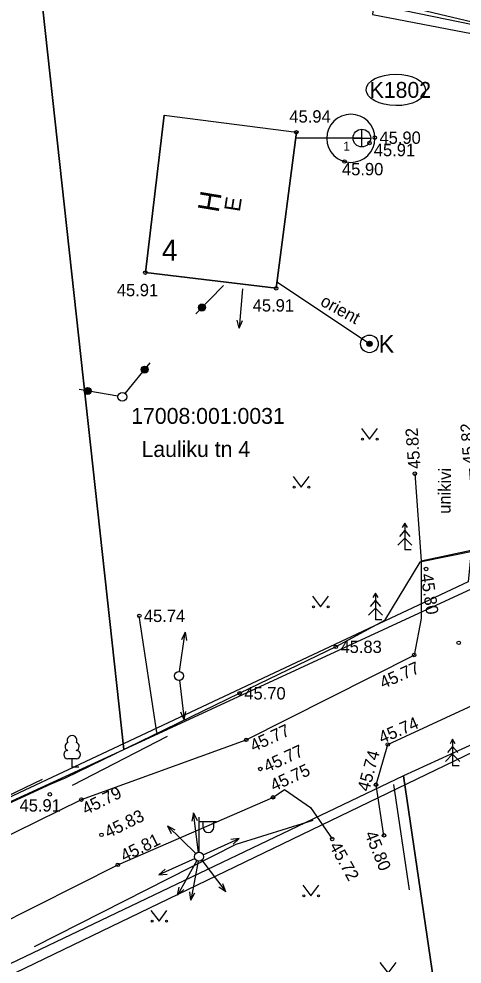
# Model space of a CAD drawing. Extents: x 641765 to 642950, y 6454656 to 6457092.
# Drawn here: x 642522.5 to 642547.6, y 6456447.4 to 6456501 of the extents above; entities that cross this region are included whole.
import ezdxf

# ---------------------------------------------------------------- set-up
doc = ezdxf.new("R2010")
doc.units = 0
for name, color, linetype in [('AED', 7, 'Continuous'), ('HALJASTUS', 7, 'Continuous'), ('HOONE', 7, 'Continuous'), ('KAEVU_NR', 7, 'Continuous'), ('KKAEV', 7, 'Continuous'), ('KORGUS', 7, 'Continuous'), ('KTRASS', 7, 'Continuous'), ('MOOTPIIR', 7, 'Continuous'), ('MPOHULIIN', 7, 'Continuous'), ('PIIR', 7, 'Continuous'), ('POST', 7, 'Continuous'), ('PUU', 7, 'Continuous'), ('SIOHULIIN', 7, 'Continuous'), ('TEE', 7, 'Continuous'), ('TORU_NR', 7, 'Continuous'), ('VKAEV', 7, 'Continuous'), ('VTRASS', 7, 'Continuous')]:
    doc.layers.add(name, color=color, linetype=linetype)

msp = doc.modelspace()

# ---------------------------------------------------------------- linework, layer by layer
at = {"layer": 'AED'}
for p, q in [((642548.43, 6456470.816), (642545.259, 6456470.168)), ((642530.355, 6456460.512), (642529.355, 6456467.134))]:
    msp.add_line(p, q, dxfattribs=at)
for points in [[(642550.806, 6456488.667), (642551.603, 6456494.809), (642552.096, 6456499.005), (642552.071, 6456499.853), (642551.093, 6456500.105), (642544.551, 6456501.662)], [(642545.259, 6456470.168), (642543.255, 6456466.873), (642540.495, 6456465.377)], [(642540.495, 6456465.377), (642535.048, 6456462.74), (642525.148, 6456457.922), (642524.337, 6456457.58), (642515.317, 6456453.432)]]:
    msp.add_lwpolyline(points, dxfattribs=at)
at = {"layer": 'HALJASTUS'}
for p, q in [((642541.938, 6456477.762), (642542.402, 6456477.155)), ((642542.402, 6456477.155), (642542.847, 6456477.762)), ((642538.071, 6456475.031), (642538.535, 6456474.424)), ((642538.535, 6456474.424), (642538.98, 6456475.031)), ((642539.163, 6456468.248), (642539.626, 6456467.642)), ((642539.626, 6456467.642), (642540.072, 6456468.248)), ((642530.943, 6456460.289), (642525.555, 6456457.504)), ((642515.367, 6456453.795), (642523.879, 6456457.876)), ((642543.764, 6456457.573), (642544.647, 6456451.607)), ((642534.844, 6456454.191), (642539.214, 6456455.543)), ((642523.428, 6456448.378), (642534.844, 6456454.191)), ((642538.614, 6456451.861), (642539.078, 6456451.254)), ((642539.078, 6456451.254), (642539.523, 6456451.861)), ((642530.015, 6456450.427), (642530.479, 6456449.821)), ((642530.479, 6456449.821), (642530.924, 6456450.427)), ((642542.993, 6456447.48), (642543.457, 6456446.873)), ((642543.457, 6456446.873), (642543.902, 6456447.48))]:
    msp.add_line(p, q, dxfattribs=at)
for centre in [(642542.001, 6456477.155), (642542.83, 6456477.155), (642538.134, 6456474.424), (642538.962, 6456474.424), (642539.225, 6456467.642), (642540.054, 6456467.642), (642538.677, 6456451.254), (642539.505, 6456451.254), (642530.078, 6456449.821), (642530.906, 6456449.821)]:
    msp.add_circle(centre, 0.055, dxfattribs=at)
at = {"layer": 'HOONE'}
for q in [(642529.701, 6456486.593), (642538.255, 6456494.548)]:
    msp.add_line((642530.771, 6456495.516), q, dxfattribs=at)
msp.add_lwpolyline([(642530.771, 6456495.516), (642538.255, 6456494.548), (642537.11, 6456485.705), (642529.701, 6456486.593)], close=True, dxfattribs=at)
msp.add_lwpolyline([(642529.701, 6456486.593), (642537.11, 6456485.705), (642538.255, 6456494.548)], dxfattribs=at)
at = {"layer": 'KAEVU_NR'}
msp.add_ellipse((642543.893, 6456496.954), major_axis=(1.678, -0.009), ratio=0.531431, dxfattribs=at)
at = {"layer": 'KKAEV'}
for p, q in [((642541.967, 6456493.722), (642541.967, 6456494.722)), ((642541.467, 6456494.222), (642542.467, 6456494.222))]:
    msp.add_line(p, q, dxfattribs=at)
msp.add_lwpolyline([(642541.341, 6456492.843), (642541.607, 6456492.869), (642541.863, 6456492.947), (642542.099, 6456493.073), (642542.306, 6456493.243), (642542.475, 6456493.449), (642542.601, 6456493.685), (642542.679, 6456493.941), (642542.705, 6456494.207), (642542.679, 6456494.473), (642542.601, 6456494.729), (642542.475, 6456494.965), (642542.306, 6456495.172), (642542.099, 6456495.342), (642541.863, 6456495.468), (642541.607, 6456495.545), (642541.341, 6456495.571), (642541.075, 6456495.545), (642540.819, 6456495.468), (642540.583, 6456495.342), (642540.376, 6456495.172), (642540.207, 6456494.965), (642540.081, 6456494.729), (642540.003, 6456494.473), (642539.977, 6456494.207), (642540.003, 6456493.941), (642540.081, 6456493.685), (642540.207, 6456493.449), (642540.376, 6456493.243), (642540.583, 6456493.073), (642540.819, 6456492.947), (642541.075, 6456492.869)], close=True, dxfattribs=at)
msp.add_circle((642541.967, 6456494.222), 0.5, dxfattribs=at)
at = {"layer": 'KORGUS'}
for centre in [(642538.255, 6456494.548), (642542.398, 6456493.941), (642542.705, 6456494.243), (642540.982, 6456492.891), (642529.701, 6456486.593), (642537.11, 6456485.705), (642544.969, 6456475.198), (642545.607, 6456469.793), (642529.355, 6456467.134), (642540.495, 6456465.377), (642547.454, 6456465.605), (642544.929, 6456464.909), (642535.048, 6456462.74), (642535.419, 6456460.1), (642543.44, 6456459.839), (642536.215, 6456458.453), (642542.772, 6456457.56), (642524.286, 6456457.01), (642536.929, 6456456.84), (642526.073, 6456456.715), (642527.218, 6456454.714), (642543.221, 6456454.685), (642540.284, 6456454.48), (642528.14, 6456453.016)]:
    msp.add_circle(centre, 0.1, dxfattribs=at)
at = {"layer": 'KTRASS'}
msp.add_line((642541.967, 6456494.222), (642538.212, 6456494.222), dxfattribs=at)
at = {"layer": 'MOOTPIIR'}
msp.add_lwpolyline([(642445.028, 6456425.974), (642467.326, 6456494.954), (642475.291, 6456517.636), (642490.686, 6456562.734), (642494.423, 6456574.122), (642518.165, 6456609.283), (642529.055, 6456623.151), (642554.669, 6456608.79), (642546.407, 6456533.597), (642542.569, 6456501.237), (642551.023, 6456499.596), (642547.998, 6456469.058), (642496.73, 6456444.96)], close=True, dxfattribs=at)
msp.add_lwpolyline([(642598.033, 6456608.59), (642603.525, 6456605.618), (642630.562, 6456602.314), (642628.981, 6456531.12), (642630.532, 6456511.79), (642651.571, 6456509.149), (642650.372, 6456483.752), (642624.853, 6456479.842), (642611.155, 6456485.801), (642549.213, 6456456.989), (642548.839, 6456459.691), (642505.015, 6456438.544), (642497.532, 6456433.342), (642441.486, 6456407.976), (642380.605, 6456379.467)], dxfattribs=at)
at = {"layer": 'MPOHULIIN'}
for p, q in [((642535.232, 6456485.93), (642535.232, 6456485.93)), ((642535.211, 6456485.681), (642535.021, 6456483.439)), ((642535.021, 6456483.439), (642534.911, 6456483.902)), ((642535.021, 6456483.439), (642535.208, 6456483.876)), ((642531.64, 6456463.973), (642531.951, 6456466.201)), ((642531.951, 6456466.201), (642531.74, 6456465.775)), ((642531.951, 6456466.201), (642532.036, 6456465.733)), ((642531.605, 6456463.725), (642531.605, 6456463.725)), ((642531.605, 6456463.725), (642531.605, 6456463.725)), ((642531.635, 6456463.477), (642531.903, 6456461.243)), ((642531.903, 6456461.243), (642531.702, 6456461.674)), ((642531.903, 6456461.243), (642531.999, 6456461.709)), ((642532.423, 6456455.955), (642532.331, 6456455.488)), ((642532.423, 6456455.955), (642532.628, 6456455.526)), ((642532.708, 6456453.723), (642532.423, 6456455.955)), ((642530.948, 6456455.218), (642531.166, 6456454.796)), ((642530.948, 6456455.218), (642531.375, 6456455.009)), ((642532.561, 6456453.649), (642530.948, 6456455.218)), ((642532.968, 6456453.578), (642535.019, 6456454.502)), ((642535.019, 6456454.502), (642534.546, 6456454.454)), ((642535.019, 6456454.502), (642534.668, 6456454.181)), ((642532.514, 6456453.374), (642530.466, 6456452.441)), ((642532.618, 6456453.257), (642531.523, 6456451.291)), ((642532.693, 6456453.229), (642532.275, 6456451.019)), ((642532.74, 6456453.475), (642532.74, 6456453.475)), ((642532.74, 6456453.475), (642532.74, 6456453.475)), ((642532.74, 6456453.475), (642532.74, 6456453.475)), ((642532.74, 6456453.475), (642532.74, 6456453.475)), ((642532.74, 6456453.475), (642532.74, 6456453.475)), ((642532.74, 6456453.475), (642532.74, 6456453.475)), ((642532.741, 6456453.477), (642532.741, 6456453.477)), ((642532.891, 6456453.276), (642534.253, 6456451.485)), ((642530.466, 6456452.441), (642530.816, 6456452.763)), ((642530.466, 6456452.441), (642530.939, 6456452.491)), ((642531.523, 6456451.291), (642531.613, 6456451.758)), ((642531.523, 6456451.291), (642531.874, 6456451.612)), ((642532.275, 6456451.019), (642532.213, 6456451.49)), ((642534.253, 6456451.485), (642533.861, 6456451.755)), ((642534.253, 6456451.485), (642534.099, 6456451.935)), ((642532.275, 6456451.019), (642532.507, 6456451.434))]:
    msp.add_line(p, q, dxfattribs=at)
at = {"layer": 'PIIR'}
for points in [[(642474.42, 6456516.07), (642479.03, 6456507.2), (642508.54, 6456450.38), (642528.49, 6456459.55), (642523.36, 6456506.39), (642482.19, 6456516.14)], [(642528.49, 6456459.55), (642548.42, 6456468.77), (642552.04, 6456499.87), (642542.91, 6456501.74), (642542.34, 6456501.9), (642523.36, 6456506.39)], [(642548.3, 6456459.87), (642544.33, 6456458.06), (642548.71, 6456428.23), (642540.48, 6456426.51), (642542, 6456419.42), (642545.01, 6456401.38), (642547.58, 6456399.11), (642551.44, 6456374.33), (642551.92, 6456368.9), (642561.09, 6456369.99), (642557.89, 6456393.31), (642548.63, 6456457.56)], [(642548.71, 6456428.23), (642544.33, 6456458.06), (642504, 6456438.78), (642513.37, 6456411.68), (642542, 6456419.42), (642540.48, 6456426.51)]]:
    msp.add_lwpolyline(points, close=True, dxfattribs=at)
at = {"layer": 'POST'}
for p, q in [((642532.74, 6456453.725), (642532.74, 6456455.725)), ((642532.74, 6456455.475), (642533.74, 6456455.475)), ((642532.967, 6456455.154), (642532.967, 6456455.475)), ((642533.579, 6456455.154), (642533.579, 6456455.475)), ((642532.74, 6456453.475), (642532.74, 6456453.475))]:
    msp.add_line(p, q, dxfattribs=at)
for centre in [(642528.397, 6456479.551), (642531.605, 6456463.725), (642532.741, 6456453.478)]:
    msp.add_circle(centre, 0.25, dxfattribs=at)
msp.add_arc((642533.273, 6456455.154), 0.306, 180, 0, dxfattribs=at)
at = {"layer": 'PUU'}
for p, q in [((642544.406, 6456472.383), (642544.256, 6456472.133)), ((642544.556, 6456472.133), (642544.406, 6456472.383)), ((642544.406, 6456472.383), (642544.406, 6456470.883)), ((642544.406, 6456471.983), (642544.106, 6456471.633)), ((642544.706, 6456471.633), (642544.406, 6456471.983)), ((642544.406, 6456471.533), (642544.006, 6456471.133)), ((642544.806, 6456471.133), (642544.406, 6456471.533)), ((642544.766, 6456470.883), (642544.406, 6456470.883)), ((642542.736, 6456468.416), (642542.586, 6456468.166)), ((642542.886, 6456468.166), (642542.736, 6456468.416)), ((642542.736, 6456468.416), (642542.736, 6456466.916)), ((642542.736, 6456467.566), (642542.336, 6456467.166)), ((642542.736, 6456468.016), (642542.436, 6456467.666)), ((642543.036, 6456467.666), (642542.736, 6456468.016)), ((642543.136, 6456467.166), (642542.736, 6456467.566)), ((642543.096, 6456466.916), (642542.736, 6456466.916)), ((642547.112, 6456460.132), (642546.962, 6456459.882)), ((642547.262, 6456459.882), (642547.112, 6456460.132)), ((642547.112, 6456460.132), (642547.112, 6456458.632)), ((642547.112, 6456459.732), (642546.812, 6456459.382)), ((642547.412, 6456459.382), (642547.112, 6456459.732)), ((642525.79, 6456459.025), (642525.31, 6456459.025)), ((642525.55, 6456458.55), (642525.55, 6456459.025)), ((642547.112, 6456459.282), (642546.712, 6456458.882)), ((642547.512, 6456458.882), (642547.112, 6456459.282)), ((642525.93, 6456458.55), (642525.55, 6456458.55)), ((642547.472, 6456458.632), (642547.112, 6456458.632))]:
    msp.add_line(p, q, dxfattribs=at)
for centre, radius, start, end in [((642525.55, 6456460.07), 0.277, 332.5799, 207.4201), ((642525.38, 6456459.723), 0.233, 109.0217, 253.1415), ((642525.72, 6456459.723), 0.233, 286.8508, 70.9859), ((642525.312, 6456459.263), 0.238, 90.0016, 269.3953), ((642525.787, 6456459.263), 0.238, 270.6047, 89.9984)]:
    msp.add_arc(centre, radius, start, end, dxfattribs=at)
at = {"layer": 'SIOHULIIN'}
for p, q in [((642534.124, 6456485.863), (642532.559, 6456484.259)), ((642534.298, 6456486.042), (642534.298, 6456486.042)), ((642528.555, 6456479.745), (642529.975, 6456481.478)), ((642528.15, 6456479.593), (642525.941, 6456479.969)), ((642528.397, 6456479.551), (642528.397, 6456479.551)), ((642528.397, 6456479.551), (642528.397, 6456479.551))]:
    msp.add_line(p, q, dxfattribs=at)
for centre, radius in [((642532.906, 6456484.614), 0.199), ((642532.906, 6456484.614), 0.19), ((642532.906, 6456484.614), 0.18), ((642532.906, 6456484.614), 0.171), ((642532.906, 6456484.614), 0.162), ((642532.906, 6456484.614), 0.152), ((642532.906, 6456484.614), 0.143), ((642532.906, 6456484.614), 0.133), ((642532.906, 6456484.614), 0.124), ((642532.906, 6456484.614), 0.114), ((642532.906, 6456484.614), 0.105), ((642532.906, 6456484.614), 0.0953), ((642532.906, 6456484.614), 0.0858), ((642532.906, 6456484.614), 0.0763), ((642532.906, 6456484.614), 0.0669), ((642532.906, 6456484.614), 0.0574), ((642532.906, 6456484.614), 0.0479), ((642532.906, 6456484.614), 0.0385), ((642532.906, 6456484.614), 0.029), ((642532.906, 6456484.614), 0.0195), ((642532.906, 6456484.614), 0.0101), ((642532.906, 6456484.614), 0.00061), ((642529.661, 6456481.094), 0.199), ((642529.661, 6456481.094), 0.19), ((642529.661, 6456481.094), 0.18), ((642529.661, 6456481.094), 0.171), ((642529.661, 6456481.094), 0.162), ((642529.661, 6456481.094), 0.152), ((642529.661, 6456481.094), 0.143), ((642529.661, 6456481.094), 0.133), ((642529.661, 6456481.094), 0.124), ((642529.661, 6456481.094), 0.114), ((642529.661, 6456481.094), 0.105), ((642529.661, 6456481.094), 0.0953), ((642529.661, 6456481.094), 0.0858), ((642529.661, 6456481.094), 0.0763), ((642529.661, 6456481.094), 0.0669), ((642529.661, 6456481.094), 0.0574), ((642529.661, 6456481.094), 0.0479), ((642529.661, 6456481.094), 0.0385), ((642529.661, 6456481.094), 0.029), ((642529.661, 6456481.094), 0.0195), ((642529.661, 6456481.094), 0.0101), ((642529.661, 6456481.094), 0.00061), ((642526.43, 6456479.886), 0.199), ((642526.43, 6456479.886), 0.19), ((642526.43, 6456479.886), 0.18), ((642526.43, 6456479.886), 0.171), ((642526.43, 6456479.886), 0.162), ((642526.43, 6456479.886), 0.152), ((642526.43, 6456479.886), 0.143), ((642526.43, 6456479.886), 0.133), ((642526.43, 6456479.886), 0.124), ((642526.43, 6456479.886), 0.114), ((642526.43, 6456479.886), 0.105), ((642526.43, 6456479.886), 0.0953), ((642526.43, 6456479.886), 0.0858), ((642526.43, 6456479.886), 0.0763), ((642526.43, 6456479.886), 0.0669), ((642526.43, 6456479.886), 0.0574), ((642526.43, 6456479.886), 0.0479), ((642526.43, 6456479.886), 0.0385), ((642526.43, 6456479.886), 0.029), ((642526.43, 6456479.886), 0.0195), ((642526.43, 6456479.886), 0.0101), ((642526.43, 6456479.886), 0.00061)]:
    msp.add_circle(centre, radius, dxfattribs=at)
at = {"layer": 'TEE'}
for points in [[(642544.969, 6456475.198), (642545.335, 6456470.257), (642548.43, 6456470.906), (642548.085, 6456475.459)], [(642545.335, 6456470.257), (642545.334, 6456466.989), (642544.929, 6456464.909)], [(642543.44, 6456459.839), (642549.026, 6456462.419), (642559.835, 6456467.136)], [(642535.419, 6456460.1), (642544.929, 6456464.909)], [(642501.864, 6456445.746), (642503.215, 6456446.095), (642514.788, 6456451.154), (642526.073, 6456456.715), (642535.419, 6456460.1)], [(642543.221, 6456454.685), (642542.772, 6456457.56), (642543.44, 6456459.839)], [(642505.635, 6456441.956), (642516.514, 6456447.157), (642528.14, 6456453.016), (642536.929, 6456456.84), (642537.578, 6456457.278)], [(642537.578, 6456457.278), (642539.059, 6456456.273), (642540.284, 6456454.48)]]:
    msp.add_lwpolyline(points, dxfattribs=at)
at = {"layer": 'VKAEV'}
for radius in [0.5, 0.15, 0.125, 0.1, 0.075, 0.05, 0.025]:
    msp.add_circle((642542.398, 6456482.554), radius, dxfattribs=at)
at = {"layer": 'VTRASS'}
msp.add_line((642542.398, 6456482.554), (642537.154, 6456486.043), dxfattribs=at)

# ---------------------------------------------------------------- texts
at = {"layer": 'HOONE'}
for s, height, rotation, p in [('H', 1.2, 80.5693, (642533.845, 6456489.959)), ('E', 0.9, 81.1411, (642535.048, 6456490.012))]:
    msp.add_text(s, height=height, rotation=rotation, dxfattribs=at).set_placement(p)
msp.add_text('4', height=1.2, dxfattribs=at).set_placement((642530.635, 6456487.263))
at = {"layer": 'KAEVU_NR'}
msp.add_text('K1802', height=0.9, dxfattribs=at).set_placement((642542.408, 6456496.504))
at = {"layer": 'KORGUS'}
for s, p in [(' 45.94', (642537.601, 6456495.099)), (' 45.90', (642542.705, 6456493.893)), (' 45.91', (642542.383, 6456493.196)), (' 45.90', (642540.581, 6456492.111)), (' 45.91', (642527.823, 6456485.255)), (' 45.91', (642535.523, 6456484.387)), (' 45.74', (642529.355, 6456466.784)), (' 45.83', (642540.495, 6456465.027)), (' 45.70', (642535.048, 6456462.39)), (' 45.91', (642522.31, 6456456.037))]:
    msp.add_text(s, height=0.7, dxfattribs=at).set_placement(p)
for s, rotation, p in [(' 45.82', 94.2586, (642545.318, 6456475.224)), (' 45.82', 94.2586, (642548.434, 6456475.485)), (' 45.80', 278.1139, (642545.261, 6456469.744)), (' 45.77', 23.7315, (642542.931, 6456462.88)), (' 45.74', 23.3127, (642542.865, 6456459.766)), (' 45.77', 24.6612, (642535.595, 6456459.3)), (' 45.77', 24.6612, (642536.361, 6456458.135)), (' 45.74', 74.5557, (642542.303, 6456456.88)), (' 45.75', 24.6612, (642536.741, 6456457.056)), (' 45.79', 26.3545, (642526.096, 6456455.715)), (' 45.83', 26.3545, (642527.374, 6456454.4)), (' 45.81', 26.3545, (642528.276, 6456453.053)), (' 45.80', 292.059, (642542.021, 6456455.014)), (' 45.72', 298.8717, (642539.977, 6456454.311))]:
    msp.add_text(s, height=0.7, rotation=rotation, dxfattribs=at).set_placement(p)
at = {"layer": 'PIIR'}
for s, p in [('17008:001:0031', (642528.899, 6456478.019)), ('Lauliku tn 4', (642529.482, 6456476.141))]:
    msp.add_text(s, height=0.9, dxfattribs=at).set_placement(p)
at = {"layer": 'TEE'}
msp.add_text('unikivi', height=0.7, rotation=89.1849, dxfattribs=at).set_placement((642546.988, 6456472.914))
at = {"layer": 'TORU_NR'}
msp.add_text('1', height=0.5, dxfattribs=at).set_placement((642540.914, 6456493.515))
at = {"layer": 'VKAEV'}
msp.add_text('K', height=1, dxfattribs=at).set_placement((642542.914, 6456482.048))
at = {"layer": 'VTRASS'}
msp.add_text('orient', height=0.7, rotation=331.4098, dxfattribs=at).set_placement((642539.56, 6456484.769))

doc.saveas('drawing.dxf')
